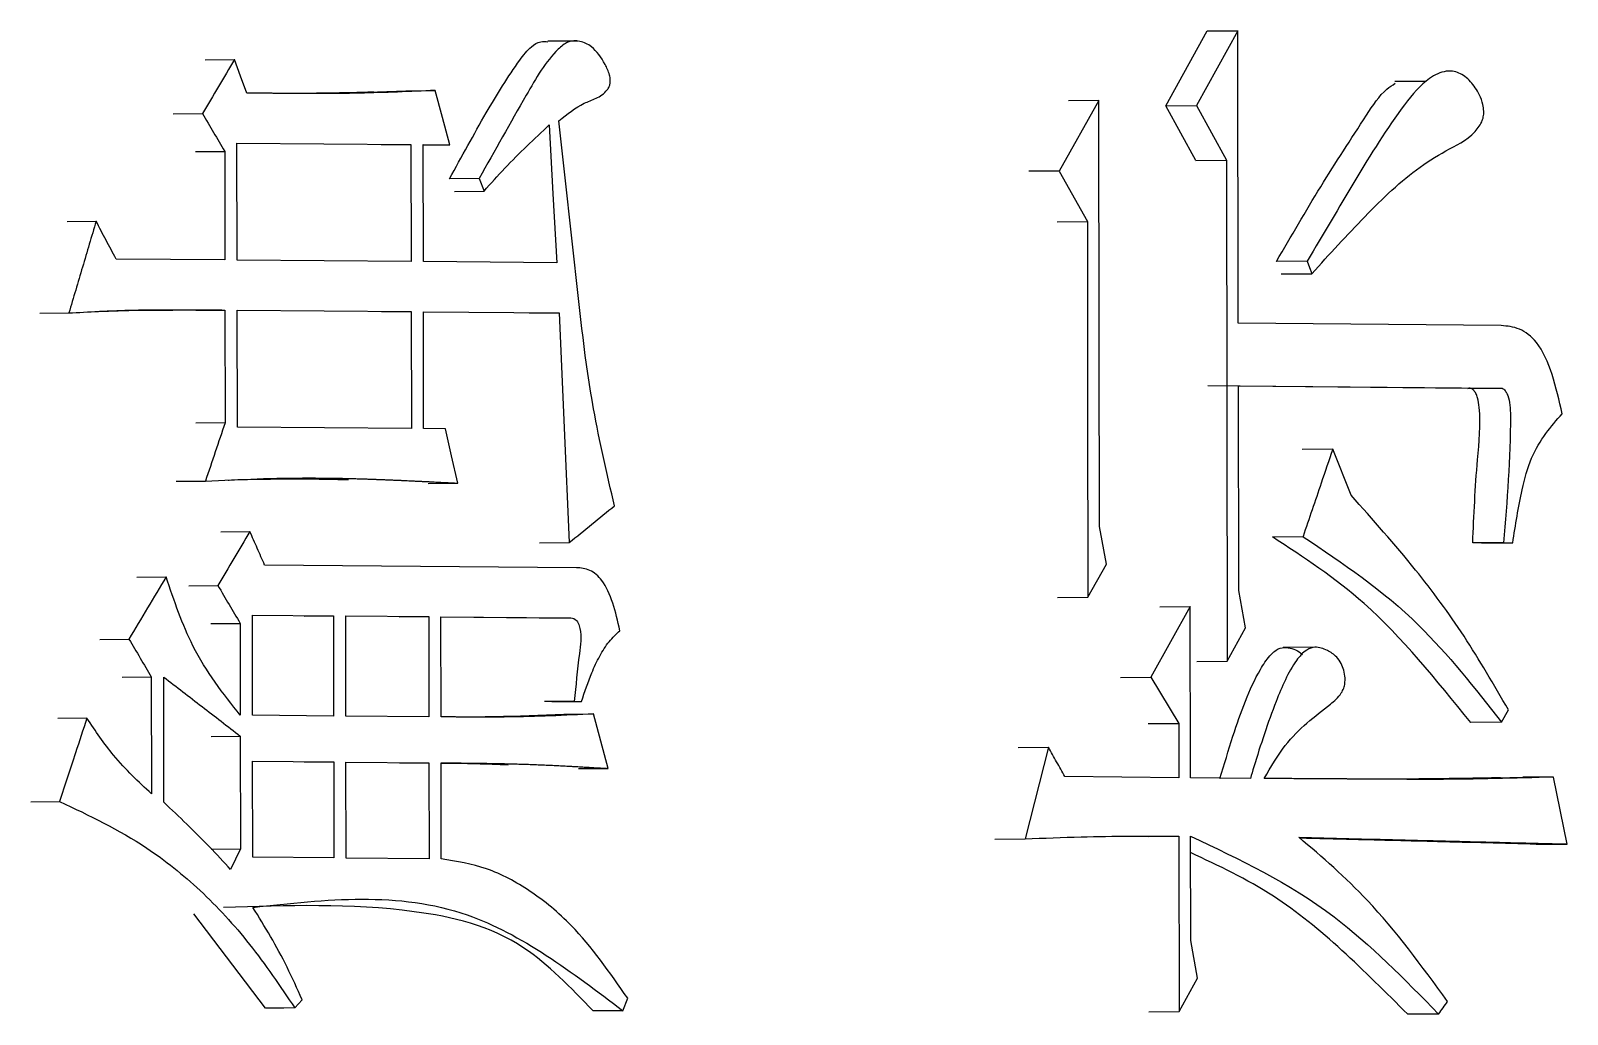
# Model space of a CAD drawing. Header units: millimetres. Extents: x 1726 to 4771, y 590 to 2743.
# Drawn here: x 3173.182 to 3177.163, y 938.427 to 940.975 of the extents above; entities that cross this region are included whole.
import ezdxf

# ---------------------------------------------------------------- set-up
doc = ezdxf.new("R2010")
doc.units = ezdxf.units.MM

msp = doc.modelspace()

# ---------------------------------------------------------------- linework, layer by layer
at = {"color": 7, "linetype": 'Continuous', "lineweight": 25}
for p, q in [((3176.1227, 940.7806), (3176.23, 940.9743)), ((3176.3092, 940.9749), (3176.2017, 940.7812)), ((3176.23, 940.9743), (3176.3092, 940.9749)), ((3176.3103, 940.2177), (3176.3092, 940.9749)), ((3174.5989, 940.9483), (3174.5216, 940.9477)), ((3173.6339, 940.8996), (3173.7094, 940.9003)), ((3176.7964, 940.8437), (3176.716, 940.8431)), ((3174.0552, 940.8161), (3174.1533, 940.8196)), ((3174.1533, 940.8196), (3174.2298, 940.8202)), ((3175.9491, 940.7943), (3175.8466, 940.6114)), ((3175.9491, 940.7943), (3175.8704, 940.7937)), ((3176.1227, 940.7806), (3176.2017, 940.7812)), ((3176.2006, 940.6392), (3176.1227, 940.7806)), ((3176.2017, 940.7812), (3176.2798, 940.6399)), ((3173.5511, 940.7597), (3173.6266, 940.7604)), ((3173.7165, 940.381), (3173.7161, 940.6839)), ((3173.7161, 940.6839), (3174.1669, 940.6802)), ((3173.6087, 940.6619), (3173.6842, 940.6625)), ((3173.6842, 940.6625), (3173.6846, 940.3813)), ((3174.0907, 940.6795), (3174.1669, 940.6802)), ((3174.1669, 940.6802), (3174.1673, 940.3773)), ((3174.1984, 940.6799), (3174.2678, 940.6793)), ((3174.1989, 940.377), (3174.1984, 940.6799)), ((3174.1984, 940.6787), (3174.2678, 940.6793)), ((3175.8466, 940.6114), (3175.768, 940.6108)), ((3175.8466, 940.6114), (3175.9193, 940.4809)), ((3176.2006, 940.6392), (3176.2798, 940.6399)), ((3176.2798, 940.6399), (3176.2816, 939.3418)), ((3174.3434, 940.5921), (3174.267, 940.5915)), ((3174.3434, 940.5921), (3174.3561, 940.5596)), ((3174.2796, 940.5589), (3174.3561, 940.5596)), ((3173.2761, 940.4807), (3173.3511, 940.4814)), ((3175.8407, 940.4803), (3175.9193, 940.4809)), ((3173.6846, 940.3813), (3173.4027, 940.3836)), ((3174.1673, 940.3773), (3173.7165, 940.381)), ((3174.5445, 940.3741), (3174.1989, 940.377)), ((3176.4889, 940.3782), (3176.4095, 940.3776)), ((3176.4214, 940.345), (3176.5009, 940.3456)), ((3173.6093, 940.2508), (3173.6848, 940.2515)), ((3173.6848, 940.2515), (3173.6852, 939.9594)), ((3173.7172, 939.9483), (3173.7167, 940.2512)), ((3173.7167, 940.2512), (3174.1675, 940.2475)), ((3174.0913, 940.2468), (3174.1675, 940.2475)), ((3174.1675, 940.2475), (3174.1679, 939.9446)), ((3174.1991, 940.2472), (3174.5509, 940.2442)), ((3174.1995, 939.9443), (3174.1991, 940.2472)), ((3173.2056, 940.2433), (3173.2806, 940.2439)), ((3174.4742, 940.2436), (3174.5509, 940.2442)), ((3176.9911, 940.2113), (3176.3103, 940.2177)), ((3176.9054, 940.0484), (3176.2313, 940.0548)), ((3176.3113, 939.5254), (3176.3105, 940.0555)), ((3176.3105, 940.0555), (3176.9855, 940.0491)), ((3176.9054, 940.0484), (3176.9855, 940.0491)), ((3173.6852, 939.9594), (3173.6097, 939.9588)), ((3174.1679, 939.9446), (3173.7172, 939.9483)), ((3174.2562, 939.9439), (3174.1995, 939.9443)), ((3176.555, 939.8909), (3176.4754, 939.8903)), ((3176.6026, 939.7715), (3176.555, 939.8909)), ((3173.5589, 939.8078), (3173.6343, 939.8084)), ((3174.2116, 939.8023), (3174.2879, 939.803)), ((3175.9689, 939.5935), (3175.9507, 939.691)), ((3173.6739, 939.677), (3173.7495, 939.6777)), ((3174.5, 939.6484), (3174.5768, 939.6491)), ((3176.3986, 939.6638), (3176.478, 939.6645)), ((3176.9978, 939.6487), (3176.9177, 939.6481)), ((3176.941, 939.6479), (3177.0212, 939.6485)), ((3176.9978, 939.6487), (3177.0212, 939.6485)), ((3176.941, 939.6479), (3176.9177, 939.6481)), ((3174.5957, 939.584), (3173.7878, 939.5908)), ((3175.9207, 939.5074), (3175.9689, 939.5935)), ((3173.4569, 939.5598), (3173.5322, 939.5604)), ((3173.5912, 939.5371), (3173.6667, 939.5377)), ((3175.8421, 939.5068), (3175.9207, 939.5074)), ((3176.3293, 939.4279), (3176.3113, 939.5254)), ((3173.7565, 939.2017), (3173.7561, 939.4613)), ((3173.7561, 939.4613), (3173.9661, 939.4595)), ((3173.8902, 939.4589), (3173.9661, 939.4595)), ((3173.9661, 939.4595), (3173.9664, 939.1999)), ((3173.9981, 939.1997), (3173.9978, 939.4593)), ((3173.9978, 939.4593), (3174.2128, 939.4575)), ((3174.1365, 939.4568), (3174.2128, 939.4575)), ((3174.2128, 939.4575), (3174.2132, 939.1979)), ((3174.2443, 939.4572), (3174.5771, 939.4544)), ((3174.2447, 939.1976), (3174.2443, 939.4572)), ((3174.5001, 939.4537), (3174.2443, 939.4559)), ((3174.5002, 939.4537), (3174.5771, 939.4544)), ((3176.1856, 939.4833), (3176.0838, 939.3004)), ((3176.1066, 939.4827), (3176.1856, 939.4833)), ((3176.1862, 939.0398), (3176.1856, 939.4833)), ((3173.6487, 939.4393), (3173.7243, 939.4399)), ((3173.7243, 939.4399), (3173.7246, 939.2019)), ((3176.2816, 939.3418), (3176.3293, 939.4279)), ((3173.3611, 939.3983), (3173.4362, 939.399)), ((3176.5065, 939.3778), (3176.4265, 939.3771)), ((3176.2025, 939.3412), (3176.2816, 939.3418)), ((3173.4189, 939.3005), (3173.4941, 939.3012)), ((3173.4941, 939.3012), (3173.4946, 938.9983)), ((3173.5267, 938.9764), (3173.5262, 939.3009)), ((3176.0049, 939.2998), (3176.0838, 939.3004)), ((3176.0838, 939.3004), (3176.156, 939.1807)), ((3174.5899, 939.2379), (3174.5131, 939.2373)), ((3174.5318, 939.2371), (3174.6086, 939.2378)), ((3174.5899, 939.2379), (3174.6086, 939.2378)), ((3176.9925, 939.1836), (3177.0101, 939.2159)), ((3173.3272, 939.1944), (3173.2522, 939.1937)), ((3173.9664, 939.1999), (3173.7565, 939.2017)), ((3174.2132, 939.1979), (3173.9981, 939.1997)), ((3174.4285, 939.1992), (3174.5629, 939.2044)), ((3174.5631, 939.2044), (3174.6399, 939.2051)), ((3176.0771, 939.1801), (3176.156, 939.1807)), ((3176.156, 939.1807), (3176.1562, 939.0401)), ((3176.9925, 939.1836), (3176.9124, 939.183)), ((3173.6491, 939.1472), (3173.7247, 939.1478)), ((3173.7247, 939.1478), (3173.7251, 938.8558)), ((3175.7399, 939.1183), (3175.8185, 939.1189)), ((3175.8185, 939.1189), (3175.7582, 938.8815)), ((3173.757, 938.8339), (3173.7567, 939.0827)), ((3173.7567, 939.0827), (3173.9666, 939.0809)), ((3173.8907, 939.0803), (3173.9666, 939.0809)), ((3173.9666, 939.0809), (3173.967, 938.8322)), ((3173.9987, 938.8319), (3173.9983, 939.0807)), ((3173.9983, 939.0807), (3174.2134, 939.0789)), ((3174.1371, 939.0782), (3174.2134, 939.0789)), ((3174.2134, 939.0789), (3174.2137, 938.8301)), ((3174.2452, 938.8298), (3174.2449, 939.0786)), ((3174.6006, 939.0635), (3174.6776, 939.0641)), ((3176.1562, 939.0401), (3175.8609, 939.0428)), ((3176.3418, 939.0384), (3176.1862, 939.0398)), ((3176.9457, 939.0391), (3177.0471, 939.0411)), ((3177.1273, 939.0417), (3177.0471, 939.0411)), ((3177.1626, 938.8683), (3177.1273, 939.0417)), ((3173.1817, 938.9779), (3173.2566, 938.9786)), ((3173.6496, 938.8551), (3173.7251, 938.8558)), ((3175.6797, 938.8809), (3175.7582, 938.8815)), ((3176.0775, 938.8881), (3176.1565, 938.8887)), ((3176.1565, 938.8887), (3176.1571, 938.4344)), ((3176.1869, 938.618), (3176.1865, 938.8883)), ((3177.0823, 938.8677), (3177.1626, 938.8683)), ((3173.967, 938.8322), (3173.757, 938.8339)), ((3174.2137, 938.8301), (3173.9987, 938.8319)), ((3173.7898, 938.4429), (3173.6044, 938.6874)), ((3176.205, 938.5205), (3176.1869, 938.618)), ((3176.1571, 938.4344), (3176.205, 938.5205)), ((3173.8659, 938.4436), (3173.8849, 938.4651)), ((3174.716, 938.4366), (3174.7283, 938.4687)), ((3174.716, 938.4366), (3174.639, 938.436)), ((3176.0781, 938.4337), (3176.1571, 938.4344)), ((3176.829, 938.428), (3176.7492, 938.4274))]:
    msp.add_line(p, q, dxfattribs=at)
at = {"color": 7, "linetype": 'Continuous', "lineweight": 25, "flags": 128}
for points in [[(3173.7414, 940.8135), (3173.7254, 940.8569), (3173.7094, 940.9003)], [(3174.2678, 940.6793), (3174.2488, 940.7498), (3174.2298, 940.8202)], [(3175.9507, 939.691), (3175.95, 940.161), (3175.9491, 940.7943)], [(3174.5252, 940.7312), (3174.5348, 940.5526), (3174.5445, 940.3741)], [(3175.9193, 940.4809), (3175.92, 940.011), (3175.9207, 939.5074)], [(3176.4889, 940.3782), (3176.4949, 940.3619), (3176.5009, 940.3457)], [(3174.5509, 940.2442), (3174.5639, 939.9467), (3174.5768, 939.6491)], [(3174.2879, 939.803), (3174.2721, 939.8734), (3174.2562, 939.9439)], [(3174.6776, 939.0641), (3174.6587, 939.1346), (3174.6399, 939.2051)], [(3173.7251, 938.8558), (3173.7124, 938.8288), (3173.6997, 938.8019)], [(3173.8659, 938.4436), (3173.8377, 938.4433), (3173.8138, 938.4431), (3173.7898, 938.4429)]]:
    msp.add_lwpolyline(points, dxfattribs=at)
at = {"color": 7, "linetype": 'Continuous', "lineweight": 25}
for points, knots in [([(3174.2668, 940.5915), (3174.2982, 940.6489), (3174.3563, 940.7551), (3174.4267, 940.8703), (3174.4744, 940.9324), (3174.5004, 940.9486), (3174.5152, 940.9471), (3174.5214, 940.9465)], [0, 0, 0, 0, 0.414477, 0.767444, 0.873722, 0.946871, 1, 1, 1, 1]), ([(3174.5502, 940.7418), (3174.5716, 940.7589), (3174.6026, 940.7836), (3174.6465, 940.7989), (3174.6695, 940.8123), (3174.6802, 940.8292), (3174.6831, 940.8384), (3174.6836, 940.849), (3174.6801, 940.8668), (3174.6652, 940.8984), (3174.64, 940.9334), (3174.6049, 940.9498), (3174.5739, 940.9491), (3174.5224, 940.9069), (3174.4489, 940.7799), (3174.3838, 940.664), (3174.3434, 940.5921)], [0, 0, 0, 0, 0.1163694, 0.168042, 0.220216, 0.2320255, 0.2417044, 0.2514329, 0.2643518, 0.2983395, 0.3719931, 0.4226498, 0.4733244, 0.5179752, 0.7012967, 1, 1, 1, 1]), ([(3173.7094, 940.9003), (3173.6956, 940.877), (3173.668, 940.8303), (3173.6404, 940.7837), (3173.6266, 940.7604)], [0, 0, 0, 0, 0.4999991, 1, 1, 1, 1]), ([(3176.5009, 940.3456), (3176.5462, 940.3955), (3176.6369, 940.4954), (3176.7555, 940.609), (3176.8569, 940.6701), (3176.9152, 940.6975), (3176.9406, 940.7367), (3176.9457, 940.7516), (3176.9468, 940.7674), (3176.9437, 940.7875), (3176.933, 940.8155), (3176.9123, 940.8455), (3176.8824, 940.8688), (3176.8448, 940.8729), (3176.7944, 940.8492), (3176.7134, 940.7524), (3176.612, 940.5868), (3176.53, 940.4478), (3176.489, 940.3782)], [0, 0, 0, 0, 0.1458904, 0.2918477, 0.3649261, 0.4381404, 0.4497084, 0.4574875, 0.4653247, 0.4747758, 0.4903238, 0.5180258, 0.5474199, 0.5770634, 0.6172548, 0.685721, 0.8425064, 1, 1, 1, 1]), ([(3174.2298, 940.8202), (3174.1647, 940.8174), (3174.0955, 940.8144), (3174.022, 940.813), (3174.0097, 940.8128), (3173.9933, 940.8125), (3173.977, 940.8124), (3173.9606, 940.8122), (3173.9483, 940.8122), (3173.932, 940.8121), (3173.9156, 940.8121), (3173.8992, 940.8121), (3173.8889, 940.8122), (3173.8807, 940.8122), (3173.8746, 940.8122), (3173.8684, 940.8123), (3173.8602, 940.8123), (3173.852, 940.8124), (3173.8438, 940.8124), (3173.8377, 940.8125), (3173.8295, 940.8126), (3173.8212, 940.8126), (3173.813, 940.8127), (3173.8069, 940.8128), (3173.7987, 940.8128), (3173.7904, 940.8129), (3173.7822, 940.813), (3173.7761, 940.8131), (3173.7709, 940.8132), (3173.7658, 940.8132), (3173.7617, 940.8133), (3173.7576, 940.8133), (3173.7545, 940.8133), (3173.7514, 940.8134), (3173.747, 940.8134), (3173.7437, 940.8135), (3173.7414, 940.8135)], [0, 0, 0, 0, 0.401959, 0.427081, 0.452203, 0.477325, 0.527569, 0.552691, 0.577813, 0.602935, 0.653179, 0.678301, 0.703423, 0.715984, 0.728545, 0.741106, 0.753667, 0.778789, 0.791351, 0.803912, 0.816473, 0.841595, 0.854156, 0.866717, 0.879278, 0.9044, 0.916961, 0.929522, 0.942083, 0.948363, 0.960924, 0.967205, 0.973485, 0.979766, 0.986046, 1, 1, 1, 1]), ([(3174.0706, 940.8161), (3174.0706, 940.8161), (3174.0707, 940.8161), (3174.0682, 940.816), (3174.0241, 940.8146), (3173.9521, 940.813), (3173.886, 940.8125), (3173.8521, 940.8125), (3173.8291, 940.8126), (3173.8162, 940.8127), (3173.8075, 940.8128)], [0, 0, 0, 0, 0.000205, 0.005651, 0.070898, 0.465406, 0.696339, 0.807894, 0.870558, 1, 1, 1, 1]), ([(3176.4095, 940.3776), (3176.4473, 940.4428), (3176.5228, 940.5731), (3176.6183, 940.7187), (3176.6813, 940.8162), (3176.7096, 940.834), (3176.7171, 940.8387)], [0, 0, 0, 0, 0.391064, 0.782179, 0.942423, 1, 1, 1, 1]), ([(3173.6266, 940.7604), (3173.6362, 940.744), (3173.6554, 940.7114), (3173.6746, 940.6788), (3173.6842, 940.6625)], [0, 0, 0, 0, 0.5, 1, 1, 1, 1]), ([(3174.3561, 940.5596), (3174.374, 940.5796), (3174.4103, 940.6201), (3174.467, 940.6767), (3174.5058, 940.713), (3174.5252, 940.7312)], [0, 0, 0, 0, 0.32693, 0.663295, 1, 1, 1, 1]), ([(3174.6943, 939.7446), (3174.6748, 939.8276), (3174.6273, 940.0297), (3174.5917, 940.3679), (3174.564, 940.6171), (3174.5501, 940.7418)], [0, 0, 0, 0, 0.258422, 0.628983, 1, 1, 1, 1]), ([(3173.3511, 940.4814), (3173.3393, 940.4418), (3173.3158, 940.3627), (3173.2923, 940.2835), (3173.2806, 940.2439)], [0, 0, 0, 0, 0.499999, 1, 1, 1, 1]), ([(3173.4027, 940.3836), (3173.3941, 940.3999), (3173.3769, 940.4325), (3173.3597, 940.4651), (3173.3511, 940.4814)], [0, 0, 0, 0, 0.500001, 1, 1, 1, 1]), ([(3173.2806, 940.2439), (3173.3061, 940.2453), (3173.338, 940.2471), (3173.373, 940.2487), (3173.3842, 940.2492), (3173.3922, 940.2495), (3173.4033, 940.2499), (3173.416, 940.2504), (3173.4288, 940.2508), (3173.4415, 940.2511), (3173.4542, 940.2514), (3173.467, 940.2517), (3173.4797, 940.2519), (3173.4924, 940.2521), (3173.5051, 940.2522), (3173.5146, 940.2523), (3173.5242, 940.2524), (3173.5337, 940.2524), (3173.5432, 940.2524), (3173.5512, 940.2524), (3173.5575, 940.2524), (3173.5623, 940.2524), (3173.5686, 940.2524), (3173.575, 940.2524), (3173.5813, 940.2524), (3173.5877, 940.2523), (3173.594, 940.2523), (3173.6004, 940.2523), (3173.6067, 940.2522), (3173.613, 940.2522), (3173.6194, 940.2521), (3173.6257, 940.2521), (3173.6321, 940.252), (3173.6384, 940.252), (3173.6447, 940.2519), (3173.6511, 940.2518), (3173.6574, 940.2518), (3173.6637, 940.2517), (3173.6701, 940.2516), (3173.6776, 940.2516), (3173.682, 940.2515), (3173.6848, 940.2515)], [0, 0, 0, 0, 0.188751, 0.235938, 0.259532, 0.271329, 0.294923, 0.342111, 0.365705, 0.389298, 0.436486, 0.46008, 0.483674, 0.530861, 0.554455, 0.578049, 0.601643, 0.625237, 0.648831, 0.672424, 0.684221, 0.696018, 0.707815, 0.731409, 0.743206, 0.755003, 0.778597, 0.790394, 0.80219, 0.825784, 0.837581, 0.849378, 0.872972, 0.884769, 0.896566, 0.92016, 0.931957, 0.943753, 0.967347, 0.979144, 1, 1, 1, 1]), ([(3173.36, 940.2481), (3173.36, 940.2481), (3173.36, 940.2481), (3173.3842, 940.2491), (3173.4517, 940.251), (3173.5014, 940.2515), (3173.5237, 940.2515), (3173.5322, 940.2515), (3173.5406, 940.2515), (3173.546, 940.2514), (3173.5499, 940.2514)], [0, 0, 0, 0, 0.004168, 0.019204, 0.466159, 0.702444, 0.804712, 0.85613, 0.896454, 1, 1, 1, 1]), ([(3177.1493, 939.9826), (3177.1416, 940.0171), (3177.1265, 940.0852), (3177.0898, 940.1686), (3177.0393, 940.2067), (3177.0071, 940.2098), (3176.9911, 940.2113)], [0, 0, 0, 0, 0.2918228, 0.5749394, 0.7888098, 1, 1, 1, 1]), ([(3176.9177, 939.6481), (3176.9208, 939.7198), (3176.9258, 939.8365), (3176.9402, 939.963), (3176.9318, 940.0207), (3176.9261, 940.0353), (3176.9204, 940.0441), (3176.9145, 940.0484), (3176.9094, 940.0493), (3176.9067, 940.0486), (3176.9054, 940.0483)], [0, 0, 0, 0, 0.504472, 0.820051, 0.880672, 0.910958, 0.94026, 0.968978, 0.983953, 1, 1, 1, 1]), ([(3176.9855, 940.0489), (3176.9874, 940.0493), (3176.9912, 940.0501), (3176.9974, 940.0475), (3177.0034, 940.0409), (3177.0103, 940.027), (3177.0151, 940.0049), (3177.0159, 939.876), (3177.0065, 939.7578), (3176.9978, 939.6487)], [0, 0, 0, 0, 0.022685, 0.043674, 0.07363, 0.104665, 0.167541, 0.232295, 1, 1, 1, 1]), ([(3177.0212, 939.6485), (3177.0285, 939.6947), (3177.0404, 939.7703), (3177.0669, 939.8705), (3177.1061, 939.9332), (3177.135, 939.9662), (3177.1493, 939.9826)], [0, 0, 0, 0, 0.348609, 0.571047, 0.787247, 1, 1, 1, 1]), ([(3176.555, 939.8909), (3176.545, 939.8616), (3176.5272, 939.8093), (3176.5016, 939.7338), (3176.4859, 939.6876), (3176.478, 939.6645)], [0, 0, 0, 0, 0.387829, 0.693915, 1, 1, 1, 1]), ([(3173.6343, 939.8084), (3173.6791, 939.8105), (3173.7267, 939.8127), (3173.7756, 939.8144), (3173.7812, 939.8145), (3173.7854, 939.8147), (3173.791, 939.8148), (3173.7966, 939.815), (3173.8021, 939.8151), (3173.8063, 939.8152), (3173.8119, 939.8154), (3173.8175, 939.8155), (3173.8231, 939.8156), (3173.8273, 939.8157), (3173.8315, 939.8158), (3173.837, 939.8159), (3173.8426, 939.816), (3173.8482, 939.8161), (3173.8524, 939.8161), (3173.858, 939.8162), (3173.8635, 939.8163), (3173.8691, 939.8163), (3173.8733, 939.8163), (3173.8817, 939.8164), (3173.9109, 939.8165), (3173.9402, 939.8163), (3173.9652, 939.816), (3173.9694, 939.8159), (3173.975, 939.8158), (3173.9805, 939.8157), (3173.9861, 939.8156), (3173.9903, 939.8155), (3173.9958, 939.8154), (3174.0014, 939.8153), (3174.0069, 939.8151), (3174.0111, 939.815), (3174.0153, 939.8149), (3174.0208, 939.8148), (3174.0264, 939.8146), (3174.032, 939.8145), (3174.0361, 939.8143), (3174.0417, 939.8142), (3174.0472, 939.814), (3174.0528, 939.8138), (3174.0569, 939.8137), (3174.0611, 939.8135), (3174.0667, 939.8133), (3174.0722, 939.8131), (3174.0778, 939.8129), (3174.0819, 939.8128), (3174.0875, 939.8125), (3174.093, 939.8123), (3174.0986, 939.8121), (3174.1027, 939.8119), (3174.1083, 939.8117), (3174.1138, 939.8115), (3174.1194, 939.8113), (3174.1235, 939.8111), (3174.1277, 939.8109), (3174.1332, 939.8107), (3174.1388, 939.8104), (3174.1443, 939.8102), (3174.1485, 939.81), (3174.154, 939.8097), (3174.1595, 939.8095), (3174.1651, 939.8092), (3174.1692, 939.809), (3174.1734, 939.8088), (3174.1789, 939.8085), (3174.1844, 939.8083), (3174.19, 939.808), (3174.1941, 939.8078), (3174.1997, 939.8075), (3174.2052, 939.8073), (3174.2107, 939.807), (3174.2149, 939.8068), (3174.219, 939.8066), (3174.2246, 939.8063), (3174.2301, 939.806), (3174.2356, 939.8057), (3174.2398, 939.8055), (3174.2453, 939.8052), (3174.2508, 939.8049), (3174.2563, 939.8046), (3174.2605, 939.8044), (3174.2646, 939.8042), (3174.2701, 939.8039), (3174.2757, 939.8036), (3174.2821, 939.8033), (3174.2857, 939.8031), (3174.2879, 939.803)], [0, 0, 0, 0, 0.204304, 0.217073, 0.223457, 0.229841, 0.236226, 0.248995, 0.255379, 0.261764, 0.268148, 0.280917, 0.287302, 0.293686, 0.300071, 0.306455, 0.319224, 0.325609, 0.331993, 0.338378, 0.351147, 0.357531, 0.363915, 0.3703, 0.395838, 0.497991, 0.504375, 0.51076, 0.517144, 0.529913, 0.536298, 0.542682, 0.549067, 0.561836, 0.56822, 0.574605, 0.580989, 0.587374, 0.600143, 0.606527, 0.612912, 0.619296, 0.632065, 0.638449, 0.644834, 0.651218, 0.657603, 0.670372, 0.676756, 0.683141, 0.689525, 0.702294, 0.708679, 0.715063, 0.721448, 0.734217, 0.740601, 0.746986, 0.75337, 0.759755, 0.772523, 0.778908, 0.785292, 0.791677, 0.804446, 0.81083, 0.817215, 0.823599, 0.829984, 0.842753, 0.849137, 0.855522, 0.861906, 0.874675, 0.88106, 0.887444, 0.893828, 0.900213, 0.912982, 0.919366, 0.925751, 0.932135, 0.944904, 0.951289, 0.957673, 0.964058, 0.970442, 0.983211, 0.989596, 1, 1, 1, 1]), ([(3173.6936, 939.8111), (3173.6935, 939.8111), (3173.6929, 939.811), (3173.7262, 939.8123), (3173.8636, 939.8155), (3173.9553, 939.8133), (3174.005, 939.8121)], [0, 0, 0, 0, 0.003305, 0.023881, 0.470341, 1, 1, 1, 1]), ([(3177.0101, 939.2159), (3176.9725, 939.2807), (3176.8974, 939.4103), (3176.7604, 939.595), (3176.6589, 939.7085), (3176.6026, 939.7715)], [0, 0, 0, 0, 0.30776, 0.615622, 1, 1, 1, 1]), ([(3174.5768, 939.6491), (3174.5964, 939.665), (3174.6356, 939.6968), (3174.6747, 939.7287), (3174.6943, 939.7446)], [0, 0, 0, 0, 0.499999, 1, 1, 1, 1]), ([(3173.7495, 939.6777), (3173.7357, 939.6543), (3173.7081, 939.6077), (3173.6805, 939.561), (3173.6667, 939.5377)], [0, 0, 0, 0, 0.499999, 1, 1, 1, 1]), ([(3173.7878, 939.5908), (3173.7814, 939.6053), (3173.7687, 939.6342), (3173.7559, 939.6632), (3173.7495, 939.6777)], [0, 0, 0, 0, 0.499999, 1, 1, 1, 1]), ([(3176.9124, 939.183), (3176.8232, 939.2938), (3176.6648, 939.4905), (3176.4795, 939.6111), (3176.3986, 939.6638)], [0, 0, 0, 0, 0.563236, 1, 1, 1, 1]), ([(3176.478, 939.6644), (3176.581, 939.5956), (3176.766, 939.4719), (3176.9229, 939.2722), (3176.9925, 939.1836)], [0, 0, 0, 0, 0.556366, 1, 1, 1, 1]), ([(3174.7082, 939.4208), (3174.6969, 939.4698), (3174.6813, 939.537), (3174.631, 939.5814), (3174.6074, 939.5832), (3174.5957, 939.584)], [0, 0, 0, 0, 0.574728, 0.788861, 1, 1, 1, 1]), ([(3173.5322, 939.5604), (3173.5162, 939.5335), (3173.4843, 939.4797), (3173.4522, 939.4259), (3173.4362, 939.399)], [0, 0, 0, 0, 0.499999, 1, 1, 1, 1]), ([(3173.7246, 939.2019), (3173.6805, 939.2578), (3173.601, 939.3585), (3173.5534, 939.4982), (3173.5322, 939.5604)], [0, 0, 0, 0, 0.5548825, 1, 1, 1, 1]), ([(3173.6667, 939.5377), (3173.6763, 939.5214), (3173.6955, 939.4888), (3173.7147, 939.4562), (3173.7243, 939.4399)], [0, 0, 0, 0, 0.499999, 1, 1, 1, 1]), ([(3174.5771, 939.4544), (3174.5825, 939.4541), (3174.5912, 939.4535), (3174.6008, 939.441), (3174.6097, 939.4112), (3174.6, 939.3401), (3174.5939, 939.2785), (3174.5899, 939.2379)], [0, 0, 0, 0, 0.100185, 0.161773, 0.226321, 0.490481, 1, 1, 1, 1]), ([(3174.6086, 939.2378), (3174.617, 939.2629), (3174.6308, 939.304), (3174.6552, 939.3555), (3174.6791, 939.3941), (3174.6986, 939.412), (3174.7082, 939.4208)], [0, 0, 0, 0, 0.346429, 0.567932, 0.786121, 1, 1, 1, 1]), ([(3173.4362, 939.399), (3173.4459, 939.3827), (3173.4652, 939.3501), (3173.4845, 939.3175), (3173.4941, 939.3012)], [0, 0, 0, 0, 0.499999, 1, 1, 1, 1]), ([(3176.2626, 939.0378), (3176.2737, 939.0745), (3176.3036, 939.1734), (3176.3439, 939.2858), (3176.3889, 939.3546), (3176.4122, 939.3755), (3176.4406, 939.379), (3176.4624, 939.3718), (3176.475, 939.3603), (3176.4763, 939.3592)], [0, 0, 0, 0, 0.232225, 0.625687, 0.725023, 0.801702, 0.866675, 0.986682, 1, 1, 1, 1]), ([(3176.3776, 939.0381), (3176.395, 939.0681), (3176.4436, 939.1517), (3176.5186, 939.2057), (3176.5721, 939.2495), (3176.5837, 939.2709), (3176.5869, 939.2847), (3176.5871, 939.3008), (3176.584, 939.3188), (3176.5767, 939.3378), (3176.5626, 939.3571), (3176.5393, 939.3712), (3176.5125, 939.3812), (3176.4839, 939.3715), (3176.4457, 939.328), (3176.4003, 939.2225), (3176.3648, 939.1163), (3176.3447, 939.0482), (3176.3418, 939.0384)], [0, 0, 0, 0, 0.11687, 0.3258, 0.377744, 0.393029, 0.405901, 0.418726, 0.438143, 0.45802, 0.48112, 0.522189, 0.572441, 0.606763, 0.655286, 0.785224, 0.968955, 1, 1, 1, 1]), ([(3173.5262, 939.3009), (3173.5593, 939.2754), (3173.6256, 939.2244), (3173.6917, 939.1734), (3173.7247, 939.1478)], [0, 0, 0, 0, 0.5, 1, 1, 1, 1]), ([(3173.3272, 939.1944), (3173.3174, 939.1643), (3173.3007, 939.1133), (3173.2772, 939.0414), (3173.2635, 938.9995), (3173.2566, 938.9786)], [0, 0, 0, 0, 0.417945, 0.708972, 1, 1, 1, 1]), ([(3173.4946, 938.9983), (3173.4609, 939.0296), (3173.4004, 939.0857), (3173.3496, 939.161), (3173.3272, 939.1944)], [0, 0, 0, 0, 0.557716, 1, 1, 1, 1]), ([(3174.6399, 939.2051), (3174.5656, 939.2016), (3174.4878, 939.1979), (3174.4078, 939.1973), (3174.4007, 939.1972), (3174.3953, 939.1972), (3174.3899, 939.1971), (3174.3846, 939.1971), (3174.3774, 939.1971), (3174.3702, 939.1971), (3174.3631, 939.1971), (3174.3577, 939.1971), (3174.3523, 939.1971), (3174.347, 939.1971), (3174.3416, 939.1971), (3174.3344, 939.1971), (3174.3272, 939.1971), (3174.3201, 939.1971), (3174.3147, 939.1972), (3174.3093, 939.1972), (3174.3039, 939.1972), (3174.2986, 939.1972), (3174.2914, 939.1973), (3174.2842, 939.1973), (3174.277, 939.1974), (3174.2716, 939.1974), (3174.2663, 939.1974), (3174.2609, 939.1975), (3174.2537, 939.1975), (3174.2483, 939.1976), (3174.2447, 939.1976)], [0, 0, 0, 0, 0.565918, 0.593048, 0.606612, 0.620177, 0.633741, 0.647306, 0.66087, 0.688, 0.701564, 0.715129, 0.728693, 0.742258, 0.755822, 0.769387, 0.796516, 0.810081, 0.823645, 0.83721, 0.850774, 0.864339, 0.877904, 0.905033, 0.918597, 0.932162, 0.945726, 0.959291, 0.972856, 1, 1, 1, 1]), ([(3174.4294, 939.1989), (3174.4294, 939.1989), (3174.4299, 939.1989), (3174.417, 939.1985), (3174.3456, 939.197), (3174.3215, 939.1971), (3174.3089, 939.1972)], [0, 0, 0, 0, 0.003487, 0.036215, 0.498086, 1, 1, 1, 1]), ([(3175.8609, 939.0428), (3175.8539, 939.0555), (3175.8397, 939.0809), (3175.8255, 939.1062), (3175.8185, 939.1189)], [0, 0, 0, 0, 0.4999989, 1, 1, 1, 1]), ([(3174.2449, 939.0786), (3174.2463, 939.0786), (3174.249, 939.0786), (3174.2532, 939.0785), (3174.2574, 939.0785), (3174.2608, 939.0785), (3174.2657, 939.0784), (3174.2706, 939.0784), (3174.2775, 939.0783), (3174.283, 939.0783), (3174.29, 939.0782), (3174.2969, 939.0782), (3174.3038, 939.0781), (3174.3108, 939.078), (3174.3177, 939.078), (3174.3246, 939.0779), (3174.3316, 939.0778), (3174.3371, 939.0777), (3174.344, 939.0776), (3174.351, 939.0775), (3174.3579, 939.0774), (3174.3648, 939.0773), (3174.3717, 939.0772), (3174.3787, 939.0771), (3174.3856, 939.077), (3174.3925, 939.0768), (3174.3994, 939.0767), (3174.4063, 939.0766), (3174.4119, 939.0764), (3174.4188, 939.0763), (3174.4257, 939.0761), (3174.4326, 939.0759), (3174.4395, 939.0757), (3174.4464, 939.0755), (3174.4533, 939.0753), (3174.4602, 939.0751), (3174.4658, 939.0749), (3174.4727, 939.0747), (3174.4796, 939.0744), (3174.4865, 939.0742), (3174.4934, 939.0739), (3174.5003, 939.0736), (3174.5072, 939.0733), (3174.5141, 939.073), (3174.5209, 939.0727), (3174.5278, 939.0724), (3174.5347, 939.0721), (3174.5402, 939.0718), (3174.5471, 939.0715), (3174.554, 939.0711), (3174.5609, 939.0708), (3174.5678, 939.0704), (3174.5747, 939.07), (3174.5816, 939.0697), (3174.5885, 939.0693), (3174.594, 939.069), (3174.6008, 939.0686), (3174.6077, 939.0682), (3174.616, 939.0678), (3174.6229, 939.0674), (3174.6297, 939.067), (3174.6352, 939.0666), (3174.6421, 939.0662), (3174.649, 939.0658), (3174.6558, 939.0654), (3174.6627, 939.065), (3174.6695, 939.0646), (3174.6749, 939.0643), (3174.6776, 939.0641)], [0, 0, 0, 0, 0.009575, 0.019151, 0.028726, 0.038301, 0.043088, 0.062238, 0.071814, 0.090964, 0.100539, 0.119689, 0.138839, 0.148414, 0.167565, 0.186715, 0.19629, 0.21544, 0.225015, 0.244165, 0.263315, 0.272891, 0.292041, 0.311191, 0.320766, 0.339916, 0.359066, 0.368641, 0.387792, 0.397367, 0.416517, 0.435667, 0.445242, 0.464392, 0.483543, 0.493118, 0.512268, 0.521843, 0.540993, 0.560143, 0.569718, 0.588869, 0.608019, 0.617594, 0.636744, 0.655894, 0.665469, 0.68462, 0.694195, 0.713345, 0.732495, 0.74207, 0.76122, 0.780371, 0.789946, 0.809096, 0.818671, 0.837821, 0.856971, 0.876121, 0.885697, 0.904847, 0.914422, 0.933572, 0.952722, 0.962297, 0.981149, 1, 1, 1, 1]), ([(3174.4189, 939.0729), (3174.3912, 939.074), (3174.3334, 939.0764), (3174.2752, 939.0768), (3174.2449, 939.077)], [0, 0, 0, 0, 0.477885, 1, 1, 1, 1]), ([(3177.1273, 939.0417), (3177.0262, 939.0389), (3176.8745, 939.0347), (3176.7086, 939.0361), (3176.6383, 939.0365), (3176.6127, 939.0366), (3176.5967, 939.0367), (3176.5839, 939.0368), (3176.5711, 939.0369), (3176.5583, 939.0369), (3176.5454, 939.037), (3176.5358, 939.0371), (3176.5262, 939.0371), (3176.5134, 939.0372), (3176.5005, 939.0373), (3176.4877, 939.0374), (3176.478, 939.0374), (3176.4652, 939.0375), (3176.4539, 939.0376), (3176.4443, 939.0376), (3176.4395, 939.0377), (3176.4346, 939.0377), (3176.4282, 939.0377), (3176.4218, 939.0378), (3176.4153, 939.0378), (3176.4105, 939.0378), (3176.4041, 939.0379), (3176.3976, 939.0379), (3176.3912, 939.038), (3176.3851, 939.038), (3176.3806, 939.038), (3176.3776, 939.0381)], [0, 0, 0, 0, 0.408156, 0.61223, 0.663248, 0.688757, 0.714266, 0.727021, 0.739776, 0.765285, 0.778039, 0.790794, 0.803548, 0.816303, 0.841812, 0.854567, 0.867321, 0.880076, 0.905585, 0.911962, 0.918339, 0.924717, 0.931094, 0.943848, 0.950226, 0.956603, 0.96298, 0.975735, 0.982112, 0.988489, 1, 1, 1, 1]), ([(3176.9893, 939.0397), (3176.9893, 939.0397), (3176.9895, 939.0397), (3176.9804, 939.0396), (3176.9187, 939.0386), (3176.8166, 939.037), (3176.7394, 939.0365), (3176.7041, 939.0364), (3176.6844, 939.0364), (3176.6561, 939.0364), (3176.6334, 939.0365), (3176.6183, 939.0366)], [0, 0, 0, 0, 0.0001667, 0.0078848, 0.09086, 0.4821423, 0.6841693, 0.7523355, 0.8059529, 0.870502, 1, 1, 1, 1]), ([(3173.2566, 938.9786), (3173.333, 938.9424), (3173.4592, 938.8825), (3173.6229, 938.7518), (3173.7519, 938.6122), (3173.8277, 938.5), (3173.8659, 938.4436)], [0, 0, 0, 0, 0.335049, 0.554128, 0.775717, 1, 1, 1, 1]), ([(3173.6997, 938.8019), (3173.6814, 938.8218), (3173.6441, 938.8623), (3173.5862, 938.9201), (3173.5465, 938.9576), (3173.5267, 938.9764)], [0, 0, 0, 0, 0.325438, 0.662606, 1, 1, 1, 1]), ([(3175.7582, 938.8815), (3175.8065, 938.8836), (3175.8974, 938.8874), (3176.0301, 938.8891), (3176.1143, 938.8888), (3176.1565, 938.8887)], [0, 0, 0, 0, 0.362921, 0.681445, 1, 1, 1, 1]), ([(3176.1865, 938.8883), (3176.3134, 938.8287), (3176.5414, 938.7215), (3176.7407, 938.5181), (3176.8291, 938.428)], [0, 0, 0, 0, 0.556928, 1, 1, 1, 1]), ([(3176.8526, 938.4603), (3176.7854, 938.5523), (3176.6659, 938.7157), (3176.5277, 938.834), (3176.4673, 938.8858)], [0, 0, 0, 0, 0.562943, 1, 1, 1, 1]), ([(3176.4673, 938.8858), (3176.5538, 938.8836), (3176.6457, 938.8813), (3176.7424, 938.8788), (3176.7639, 938.8783), (3176.7854, 938.8777), (3176.8068, 938.8772), (3176.8283, 938.8767), (3176.8497, 938.8761), (3176.8712, 938.8756), (3176.8926, 938.8751), (3176.914, 938.8745), (3176.9354, 938.874), (3176.9567, 938.8735), (3176.9781, 938.8729), (3177.0048, 938.8723), (3177.0261, 938.8717), (3177.0474, 938.8712), (3177.0687, 938.8707), (3177.0873, 938.8702), (3177.106, 938.8697), (3177.1166, 938.8695), (3177.1272, 938.8692), (3177.1371, 938.869), (3177.1489, 938.8687), (3177.158, 938.8684), (3177.1626, 938.8683)], [0, 0, 0, 0, 0.370203, 0.393341, 0.416478, 0.462753, 0.485891, 0.509029, 0.555304, 0.578441, 0.601579, 0.647854, 0.670992, 0.694129, 0.740405, 0.763542, 0.809817, 0.832955, 0.856093, 0.902368, 0.913937, 0.937074, 0.948643, 0.960212, 0.980106, 1, 1, 1, 1]), ([(3177.0823, 938.8677), (3176.9971, 938.8699), (3176.8397, 938.874), (3176.6354, 938.8791), (3176.5161, 938.882), (3176.4701, 938.8831)], [0, 0, 0, 0, 0.4201, 0.7767, 1, 1, 1, 1]), ([(3174.7283, 938.4687), (3174.6816, 938.5357), (3174.6052, 938.6452), (3174.4777, 938.7496), (3174.3639, 938.8106), (3174.2847, 938.8234), (3174.2452, 938.8298)], [0, 0, 0, 0, 0.345958, 0.566155, 0.783835, 1, 1, 1, 1]), ([(3176.7492, 938.4273), (3176.6364, 938.5405), (3176.4596, 938.7181), (3176.2592, 938.812), (3176.1865, 938.8461)], [0, 0, 0, 0, 0.637679, 1, 1, 1, 1]), ([(3173.7572, 938.7041), (3173.9465, 938.7252), (3174.2845, 938.7629), (3174.5841, 938.5364), (3174.716, 938.4366)], [0, 0, 0, 0, 0.559704, 1, 1, 1, 1]), ([(3174.6388, 938.436), (3174.5808, 938.4964), (3174.4416, 938.6412), (3174.1077, 938.7183), (3173.8458, 938.7092), (3173.6813, 938.7035)], [0, 0, 0, 0, 0.210307, 0.504236, 1, 1, 1, 1]), ([(3173.8849, 938.4651), (3173.8721, 938.4935), (3173.8467, 938.5502), (3173.8035, 938.6295), (3173.7727, 938.6792), (3173.7572, 938.7041)], [0, 0, 0, 0, 0.33532, 0.667027, 1, 1, 1, 1]), ([(3176.8291, 938.428), (3176.833, 938.4334), (3176.8408, 938.4441), (3176.8487, 938.4549), (3176.8526, 938.4603)], [0, 0, 0, 0, 0.5, 1, 1, 1, 1])]:
    msp.add_open_spline(points, degree=3, knots=knots, dxfattribs=at)
msp.add_open_spline([(3173.6852, 939.9594), (3173.6767, 939.9343), (3173.6598, 939.8839), (3173.6428, 939.8336), (3173.6343, 939.8084)], degree=3, dxfattribs=at)

doc.saveas('drawing.dxf')
